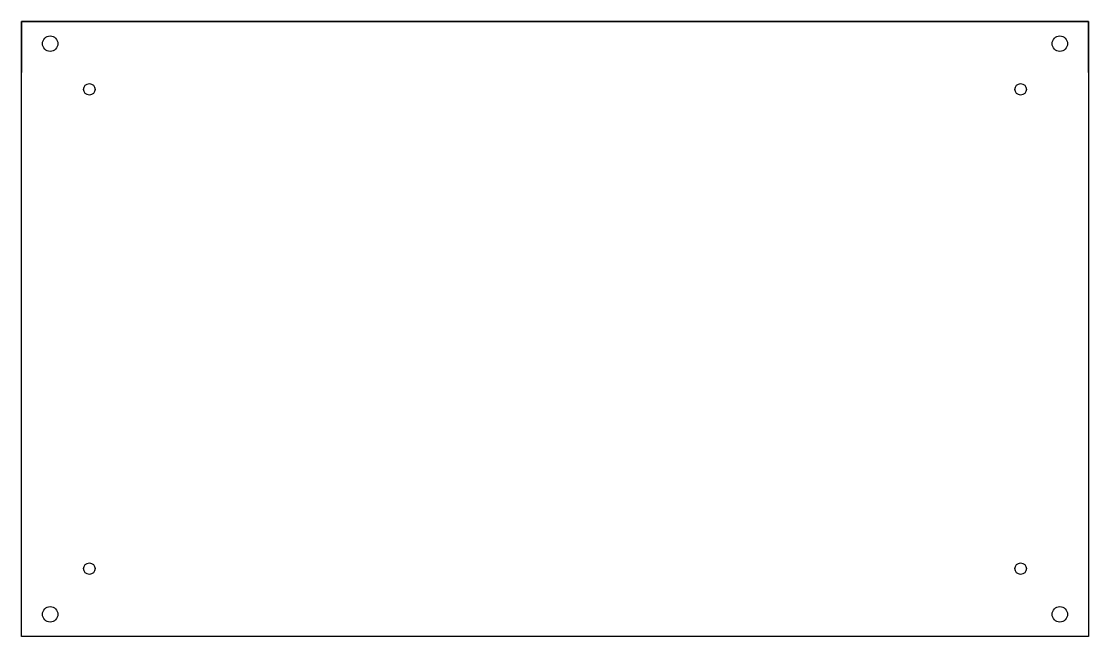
# Model space of a CAD drawing. Header units: millimetres. Extents: x -160 to 395, y -160 to 160.
import ezdxf

# ---------------------------------------------------------------- set-up
doc = ezdxf.new("R2010")
doc.units = ezdxf.units.MM
doc.layers.get('0').update_dxf_attribs({"linetype": 'CONTINUOUS'})

msp = doc.modelspace()

# ---------------------------------------------------------------- linework, layer by layer
for p, q in [((394.88, 160), (-160.12, 160)), ((-160.12, 160), (-160.12, 133.39)), ((394.88, 160), (344.88, 160)), ((394.88, 133.39), (394.88, 160))]:
    msp.add_line(p, q)
msp.add_lwpolyline([(-160.12, 160), (394.88, 160), (394.88, -160), (-160.12, -160)], close=True)
for centre, radius in [((-145.12, 148.39), 4), ((379.88, 148.39), 4), ((-124.77, 124.64), 3), ((359.52, 124.64), 3), ((-124.77, -124.64), 3), ((359.52, -124.64), 3), ((-145.12, -148.39), 4), ((379.88, -148.39), 4)]:
    msp.add_circle(centre, radius)

doc.saveas('drawing.dxf')
